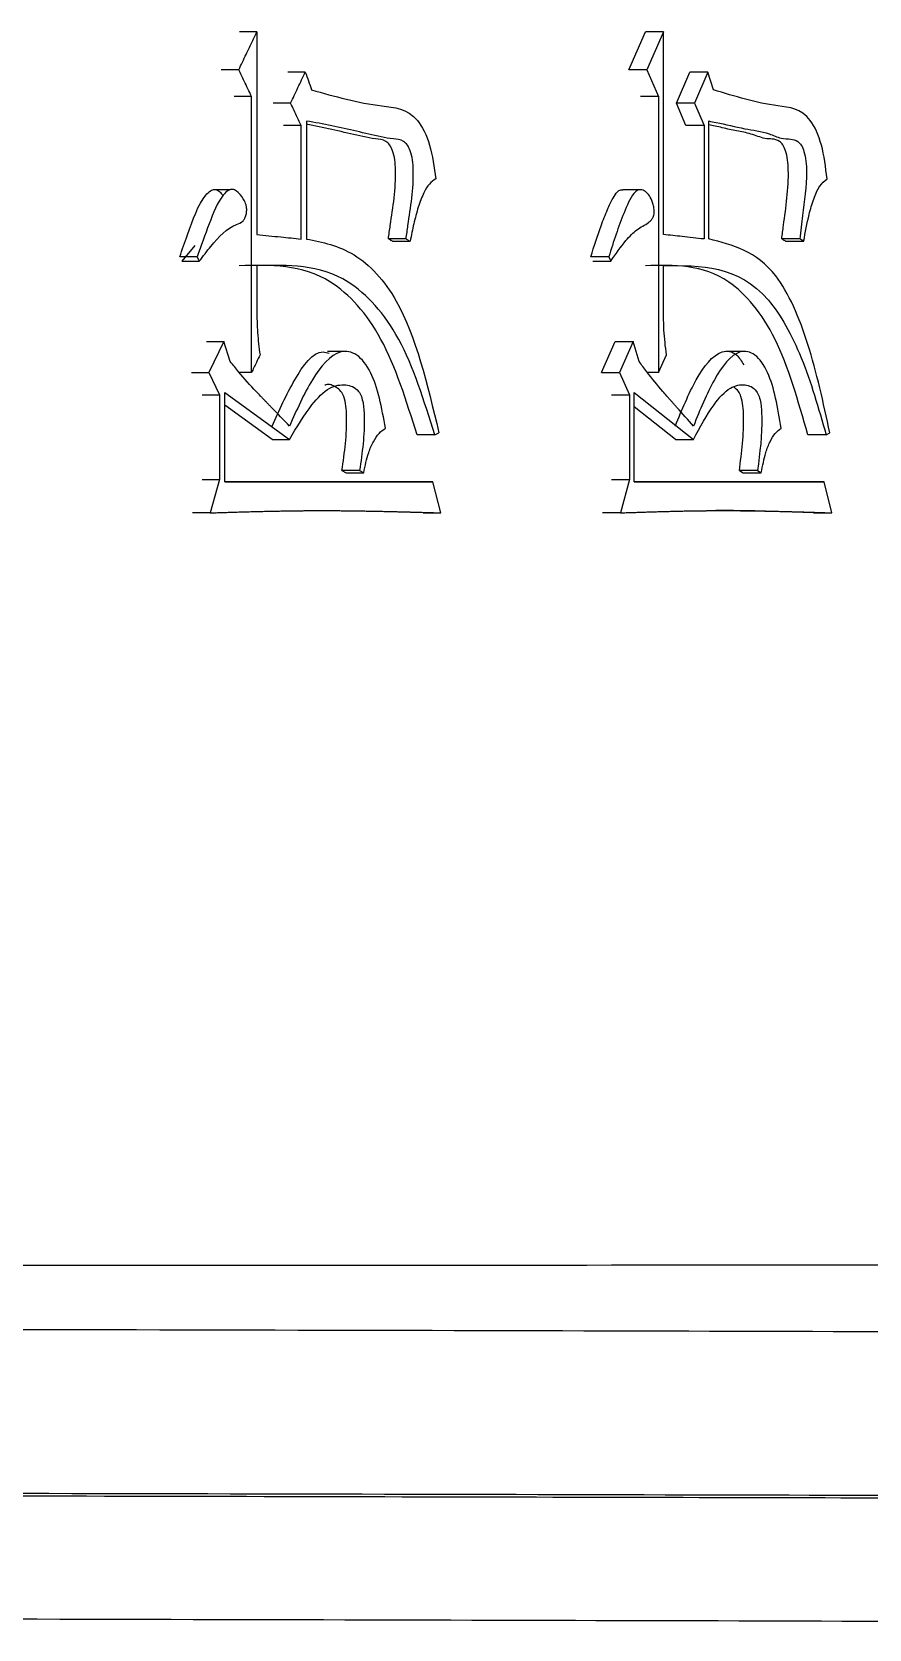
# Model space of a CAD drawing. Header units: millimetres. Extents: x 5659 to 7608, y 3628 to 5007.
# Drawn here: x 6543.92 to 6547.98, y 3825.32 to 3833.08 of the extents above; entities that cross this region are included whole.
import ezdxf

# ---------------------------------------------------------------- set-up
doc = ezdxf.new("R2010")
doc.units = ezdxf.units.MM

msp = doc.modelspace()

# ---------------------------------------------------------------- linework, layer by layer
at = {"color": 7, "linetype": 'Continuous', "lineweight": 25}
for p, q in [((6545.0081, 3833.0804), (6544.9231, 3833.0804)), ((6545.0081, 3833.0804), (6545.0081, 3832.0961)), ((6546.8161, 3832.8966), (6546.8964, 3833.0805)), ((6546.984, 3833.0805), (6546.8964, 3833.0805)), ((6546.984, 3833.0805), (6546.9037, 3832.8966)), ((6546.984, 3832.0961), (6546.984, 3833.0805)), ((6544.9205, 3832.8965), (6544.8355, 3832.8965)), ((6545.2437, 3832.8857), (6545.1584, 3832.8857)), ((6546.9037, 3832.8966), (6546.8161, 3832.8966)), ((6546.9037, 3832.8966), (6546.9604, 3832.7668)), ((6547.0465, 3832.7343), (6547.1119, 3832.8858)), ((6547.1998, 3832.8858), (6547.1119, 3832.8858)), ((6547.1998, 3832.8858), (6547.1344, 3832.7343)), ((6547.2278, 3832.7992), (6547.1998, 3832.8858)), ((6544.9824, 3832.7667), (6544.8974, 3832.7667)), ((6544.9823, 3831.4254), (6544.9824, 3832.7667)), ((6545.1723, 3832.7343), (6545.087, 3832.7343)), ((6546.9604, 3832.7668), (6546.8728, 3832.7668)), ((6546.9604, 3832.7668), (6546.9604, 3831.4254)), ((6547.1344, 3832.7343), (6547.0465, 3832.7343)), ((6547.0932, 3832.6261), (6547.0465, 3832.7343)), ((6547.1344, 3832.7343), (6547.1811, 3832.6261)), ((6545.2488, 3832.6477), (6545.2488, 3832.0744)), ((6547.2044, 3832.0745), (6547.2044, 3832.6478)), ((6545.2233, 3832.6261), (6545.138, 3832.6261)), ((6545.2233, 3832.0744), (6545.2233, 3832.6261)), ((6547.1811, 3832.6261), (6547.0932, 3832.6261)), ((6547.1811, 3832.6261), (6547.1811, 3832.0745)), ((6544.8793, 3832.3139), (6544.7939, 3832.3139)), ((6546.8749, 3832.314), (6546.7869, 3832.314)), ((6544.7071, 3832.0421), (6544.6439, 3831.9663)), ((6545.7331, 3832.0745), (6545.6471, 3832.0745)), ((6545.6672, 3832.0636), (6545.7532, 3832.0636)), ((6547.6471, 3832.0745), (6547.5586, 3832.0745)), ((6547.5769, 3832.0637), (6547.6654, 3832.0637)), ((6544.7182, 3831.9879), (6544.6335, 3831.9879)), ((6544.644, 3831.9663), (6544.7286, 3831.9663)), ((6544.7182, 3831.9879), (6544.7286, 3831.9663)), ((6545.0081, 3831.9446), (6545.0081, 3831.7283)), ((6546.7182, 3831.9879), (6546.6309, 3831.9879)), ((6546.7182, 3831.9879), (6546.7278, 3831.9662)), ((6546.984, 3831.7283), (6546.984, 3831.9447)), ((6544.7632, 3831.5768), (6544.848, 3831.5768)), ((6544.848, 3831.5768), (6544.7754, 3831.4254)), ((6544.8791, 3831.4795), (6544.848, 3831.5768)), ((6546.6833, 3831.4254), (6546.7498, 3831.5769)), ((6546.7498, 3831.5769), (6546.8373, 3831.5769)), ((6546.8373, 3831.5769), (6546.7707, 3831.4254)), ((6546.8658, 3831.4795), (6546.8373, 3831.5769)), ((6545.4378, 3831.5283), (6545.3521, 3831.5283)), ((6546.9604, 3831.4254), (6546.9981, 3831.512)), ((6547.3772, 3831.5283), (6547.2891, 3831.5283)), ((6544.6907, 3831.4254), (6544.7754, 3831.4254)), ((6544.7754, 3831.4254), (6544.8273, 3831.3172)), ((6544.9823, 3831.4254), (6544.9228, 3831.4254)), ((6546.6833, 3831.4254), (6546.7707, 3831.4254)), ((6546.7707, 3831.4254), (6546.8183, 3831.3172)), ((6546.9604, 3831.4254), (6546.9058, 3831.4254)), ((6544.7425, 3831.3172), (6544.8273, 3831.3172)), ((6544.8273, 3831.3172), (6544.8273, 3830.9062)), ((6544.8532, 3831.328), (6545.1671, 3831.1009)), ((6544.8532, 3830.8953), (6544.8532, 3831.328)), ((6546.7309, 3831.3172), (6546.8183, 3831.3172)), ((6546.8183, 3831.3172), (6546.8183, 3830.9062)), ((6546.842, 3831.3281), (6547.1297, 3831.1009)), ((6546.842, 3830.8954), (6546.842, 3831.3281)), ((6545.0819, 3831.1009), (6544.8532, 3831.2665)), ((6547.0418, 3831.1009), (6546.842, 3831.2589)), ((6545.0819, 3831.1009), (6545.1671, 3831.1009)), ((6545.8727, 3831.1225), (6545.8925, 3831.1333)), ((6547.0418, 3831.1009), (6547.1297, 3831.1009)), ((6547.7744, 3831.1226), (6547.7925, 3831.1334)), ((6545.5074, 3830.9494), (6545.4217, 3830.9494)), ((6545.4217, 3830.9494), (6545.4418, 3830.9386)), ((6545.4418, 3830.9386), (6545.5275, 3830.9386)), ((6545.5074, 3830.9494), (6545.5275, 3830.9386)), ((6547.4409, 3830.9495), (6547.3526, 3830.9495)), ((6547.3526, 3830.9495), (6547.3711, 3830.9387)), ((6547.3711, 3830.9387), (6547.4593, 3830.9387)), ((6547.4409, 3830.9495), (6547.4593, 3830.9387)), ((6544.7425, 3830.9062), (6544.8273, 3830.9062)), ((6544.8273, 3830.9062), (6544.7806, 3830.7439)), ((6545.8627, 3830.8954), (6544.8532, 3830.8953)), ((6544.8532, 3830.8953), (6545.7765, 3830.8954)), ((6545.7765, 3830.8954), (6545.8627, 3830.8954)), ((6545.9024, 3830.7439), (6545.8627, 3830.8954)), ((6546.7309, 3830.9062), (6546.8183, 3830.9062)), ((6546.8183, 3830.9062), (6546.7754, 3830.7439)), ((6547.7653, 3830.8954), (6546.842, 3830.8954)), ((6546.842, 3830.8954), (6547.6767, 3830.8954)), ((6547.6767, 3830.8954), (6547.7653, 3830.8954)), ((6547.8015, 3830.7439), (6547.7653, 3830.8954)), ((6544.7806, 3830.7439), (6544.6959, 3830.7439)), ((6545.8162, 3830.7439), (6545.6929, 3830.7469)), ((6545.8162, 3830.7439), (6545.9024, 3830.7439)), ((6546.7754, 3830.7439), (6546.6881, 3830.7439)), ((6547.7128, 3830.7439), (6547.8015, 3830.7439))]:
    msp.add_line(p, q, dxfattribs=at)
at = {"color": 7, "linetype": 'Continuous', "lineweight": 25, "flags": 128}
for points in [[(6546.6405, 3831.9662), (6546.6711, 3831.9662), (6546.6994, 3831.9662), (6546.7278, 3831.9662)], [(6545.8727, 3831.1225), (6545.8376, 3831.1225), (6545.812, 3831.1225), (6545.7865, 3831.1225)], [(6547.7744, 3831.1226), (6547.7383, 3831.1226), (6547.712, 3831.1226), (6547.6857, 3831.1226)]]:
    msp.add_lwpolyline(points, dxfattribs=at)
at = {"color": 7, "linetype": 'Continuous', "lineweight": 25}
for points, knots in [([(6544.9205, 3832.8965), (6544.9324, 3832.9215), (6544.953, 3832.9646), (6544.9822, 3833.0259), (6544.9995, 3833.0623), (6545.0081, 3833.0804)], [0, 0, 0, 0, 0.407194, 0.703597, 1, 1, 1, 1]), ([(6544.9824, 3832.7667), (6544.9764, 3832.7792), (6544.9645, 3832.8042), (6544.9439, 3832.8474), (6544.9292, 3832.8782), (6544.9205, 3832.8965)], [0, 0, 0, 0, 0.288432, 0.576865, 1, 1, 1, 1]), ([(6545.1723, 3832.7343), (6545.1842, 3832.7595), (6545.208, 3832.81), (6545.2318, 3832.8605), (6545.2437, 3832.8857)], [0, 0, 0, 0, 0.499999, 1, 1, 1, 1]), ([(6545.2437, 3832.8857), (6545.2488, 3832.8713), (6545.259, 3832.8425), (6545.2692, 3832.8136), (6545.2743, 3832.7992)], [0, 0, 0, 0, 0.5, 1, 1, 1, 1]), ([(6545.2743, 3832.7992), (6545.3864, 3832.7675), (6545.5564, 3832.7193), (6545.7687, 3832.7089), (6545.8549, 3832.5347), (6545.8699, 3832.4235), (6545.8776, 3832.3665)], [0, 0, 0, 0, 0.492344, 0.747305, 0.87043, 1, 1, 1, 1]), ([(6547.7789, 3832.3665), (6547.7719, 3832.4235), (6547.7582, 3832.5347), (6547.6796, 3832.7089), (6547.4858, 3832.7194), (6547.3302, 3832.7675), (6547.2278, 3832.7992)], [0, 0, 0, 0, 0.12954, 0.252639, 0.50766, 1, 1, 1, 1]), ([(6545.2233, 3832.6261), (6545.2175, 3832.6386), (6545.206, 3832.6629), (6545.189, 3832.6989), (6545.1778, 3832.7225), (6545.1723, 3832.7343)], [0, 0, 0, 0, 0.346119, 0.673059, 1, 1, 1, 1]), ([(6545.7331, 3832.0745), (6545.7362, 3832.0965), (6545.7515, 3832.206), (6545.7733, 3832.334), (6545.7657, 3832.4585), (6545.7555, 3832.5013), (6545.7401, 3832.5329), (6545.7122, 3832.5582), (6545.6681, 3832.5595), (6545.5524, 3832.5828), (6545.4119, 3832.6183), (6545.29, 3832.6403), (6545.2488, 3832.6477)], [0, 0, 0, 0, 0.047616, 0.236668, 0.271199, 0.305853, 0.333079, 0.360338, 0.428756, 0.509882, 0.834445, 1, 1, 1, 1]), ([(6547.2044, 3832.6478), (6547.2161, 3832.6455), (6547.2746, 3832.6343), (6547.3721, 3832.6083), (6547.4781, 3832.597), (6547.5517, 3832.5616), (6547.5984, 3832.5615), (6547.6319, 3832.5544), (6547.6542, 3832.5322), (6547.6684, 3832.4985), (6547.6775, 3832.4534), (6547.6821, 3832.3457), (6547.661, 3832.2215), (6547.6507, 3832.1127), (6547.6471, 3832.0745)], [0, 0, 0, 0, 0.051282, 0.25636, 0.431754, 0.51946, 0.589456, 0.639546, 0.668094, 0.696777, 0.732309, 0.768498, 0.918801, 1, 1, 1, 1]), ([(6545.6471, 3832.0745), (6545.6502, 3832.0966), (6545.6655, 3832.2063), (6545.6874, 3832.3346), (6545.6796, 3832.4592), (6545.6693, 3832.5018), (6545.6539, 3832.5332), (6545.6258, 3832.5584), (6545.581, 3832.5594), (6545.4634, 3832.5845), (6545.3516, 3832.6124), (6545.2591, 3832.6296), (6545.2488, 3832.6316)], [0, 0, 0, 0, 0.053959, 0.268193, 0.307139, 0.346224, 0.376934, 0.407674, 0.48592, 0.579355, 0.953164, 1, 1, 1, 1]), ([(6547.5586, 3832.0745), (6547.5614, 3832.0966), (6547.5753, 3832.2065), (6547.5954, 3832.3349), (6547.5881, 3832.4596), (6547.5787, 3832.5021), (6547.5646, 3832.5334), (6547.5315, 3832.5655), (6547.4889, 3832.5565), (6547.4315, 3832.5773), (6547.3741, 3832.595), (6547.3045, 3832.6055), (6547.2482, 3832.621), (6547.2146, 3832.6276), (6547.2044, 3832.6297)], [0, 0, 0, 0, 0.054921, 0.272966, 0.312507, 0.352188, 0.383382, 0.414603, 0.535292, 0.594414, 0.712513, 0.830508, 0.948503, 1, 1, 1, 1]), ([(6545.8776, 3832.3665), (6545.867, 3832.3594), (6545.8455, 3832.3451), (6545.8165, 3832.2955), (6545.7913, 3832.2293), (6545.77, 3832.1487), (6545.7588, 3832.0921), (6545.7532, 3832.0636)], [0, 0, 0, 0, 0.1624123, 0.328967, 0.5495924, 0.7738532, 1, 1, 1, 1]), ([(6547.6654, 3832.0637), (6547.6734, 3832.1076), (6547.6865, 3832.1796), (6547.713, 3832.2693), (6547.7411, 3832.3359), (6547.7665, 3832.3564), (6547.7789, 3832.3665)], [0, 0, 0, 0, 0.349071, 0.571765, 0.789358, 1, 1, 1, 1]), ([(6544.6335, 3831.9879), (6544.6459, 3832.0232), (6544.6834, 3832.1292), (6544.7271, 3832.2548), (6544.7817, 3832.3109), (6544.8055, 3832.3185), (6544.8271, 3832.307), (6544.8383, 3832.2919), (6544.8435, 3832.2847)], [0, 0, 0, 0, 0.230285, 0.693302, 0.776377, 0.859882, 0.933594, 1, 1, 1, 1]), ([(6544.7286, 3831.9663), (6544.747, 3831.9909), (6544.8025, 3832.065), (6544.8737, 3832.1382), (6544.9355, 3832.1525), (6544.9508, 3832.1748), (6544.9568, 3832.1934), (6544.9593, 3832.2133), (6544.9581, 3832.2324), (6544.9527, 3832.2521), (6544.937, 3832.2799), (6544.9154, 3832.3051), (6544.8895, 3832.318), (6544.8666, 3832.3107), (6544.8225, 3832.2666), (6544.7749, 3832.1468), (6544.7373, 3832.0414), (6544.7182, 3831.9879)], [0, 0, 0, 0, 0.109651, 0.330682, 0.3864, 0.404634, 0.422868, 0.441529, 0.456387, 0.471247, 0.497612, 0.560433, 0.593185, 0.625961, 0.670922, 0.833212, 1, 1, 1, 1]), ([(6546.6309, 3831.9879), (6546.647, 3832.0388), (6546.6723, 3832.1184), (6546.709, 3832.213), (6546.7351, 3832.2685), (6546.7565, 3832.3028), (6546.7739, 3832.3148), (6546.7834, 3832.3132), (6546.7868, 3832.3127)], [0, 0, 0, 0, 0.3851135, 0.6027918, 0.7681525, 0.8746939, 0.9554268, 1, 1, 1, 1]), ([(6546.7278, 3831.9662), (6546.752, 3832.0012), (6546.7924, 3832.0595), (6546.8543, 3832.1246), (6546.8981, 3832.1431), (6546.9241, 3832.1652), (6546.9328, 3832.1776), (6546.9376, 3832.1899), (6546.9395, 3832.2035), (6546.9386, 3832.2218), (6546.9329, 3832.2485), (6546.9207, 3832.279), (6546.9013, 3832.3035), (6546.8801, 3832.3149), (6546.8587, 3832.3145), (6546.8258, 3832.2834), (6546.7924, 3832.203), (6546.7528, 3832.0983), (6546.7298, 3832.0248), (6546.7182, 3831.9879)], [0, 0, 0, 0, 0.156412, 0.260868, 0.365462, 0.392662, 0.410241, 0.42134, 0.432549, 0.445637, 0.467959, 0.506678, 0.545841, 0.586947, 0.621916, 0.6571, 0.775363, 0.887354, 1, 1, 1, 1]), ([(6545.0081, 3832.0961), (6545.0472, 3832.0921), (6545.1027, 3832.0866), (6545.1743, 3832.0794), (6545.207, 3832.0761), (6545.2233, 3832.0744)], [0, 0, 0, 0, 0.542952, 0.771476, 1, 1, 1, 1]), ([(6547.1811, 3832.0745), (6547.1633, 3832.0764), (6547.1278, 3832.0803), (6547.0622, 3832.0875), (6547.0141, 3832.0928), (6546.984, 3832.0961)], [0, 0, 0, 0, 0.2714755, 0.542951, 1, 1, 1, 1]), ([(6545.2488, 3832.0744), (6545.3272, 3832.0586), (6545.4848, 3832.0268), (6545.7469, 3831.747), (6545.8366, 3831.3688), (6545.8925, 3831.1333)], [0, 0, 0, 0, 0.271558, 0.546438, 1, 1, 1, 1]), ([(6545.6672, 3832.0636), (6545.6655, 3832.0645), (6545.6621, 3832.0664), (6545.6554, 3832.07), (6545.6504, 3832.0727), (6545.6472, 3832.0745)], [0, 0, 0, 0, 0.25319, 0.506384, 1, 1, 1, 1]), ([(6545.7332, 3832.0745), (6545.7349, 3832.0736), (6545.739, 3832.0713), (6545.7457, 3832.0677), (6545.7507, 3832.065), (6545.7532, 3832.0636)], [0, 0, 0, 0, 0.252887, 0.626447, 1, 1, 1, 1]), ([(6547.7925, 3831.1334), (6547.7605, 3831.2801), (6547.6977, 3831.5688), (6547.5127, 3831.9965), (6547.3202, 3832.0452), (6547.2044, 3832.0745)], [0, 0, 0, 0, 0.2918042, 0.5741123, 1, 1, 1, 1]), ([(6547.5769, 3832.0637), (6547.5753, 3832.0646), (6547.5722, 3832.0664), (6547.5662, 3832.07), (6547.5616, 3832.0727), (6547.5586, 3832.0745)], [0, 0, 0, 0, 0.253186, 0.506379, 1, 1, 1, 1]), ([(6547.6654, 3832.0637), (6547.6623, 3832.0655), (6547.6562, 3832.0691), (6547.6501, 3832.0727), (6547.6471, 3832.0745)], [0, 0, 0, 0, 0.499996, 1, 1, 1, 1]), ([(6545.7865, 3831.1225), (6545.7346, 3831.2887), (6545.6332, 3831.6135), (6545.3237, 3831.9551), (6545.0745, 3831.9486), (6544.923, 3831.9446)], [0, 0, 0, 0, 0.291237, 0.569425, 1, 1, 1, 1]), ([(6545.8727, 3831.1225), (6545.8207, 3831.2887), (6545.7191, 3831.6137), (6545.4093, 3831.9551), (6545.1597, 3831.9486), (6545.0081, 3831.9446)], [0, 0, 0, 0, 0.291092, 0.569283, 1, 1, 1, 1]), ([(6547.6857, 3831.1226), (6547.6384, 3831.2887), (6547.5459, 3831.6136), (6547.2633, 3831.9552), (6547.035, 3831.9486), (6546.8964, 3831.9447)], [0, 0, 0, 0, 0.291237, 0.569425, 1, 1, 1, 1]), ([(6546.984, 3831.9447), (6547.1651, 3831.9465), (6547.42, 3831.949), (6547.6642, 3831.5071), (6547.7373, 3831.2521), (6547.7744, 3831.1226)], [0, 0, 0, 0, 0.546872, 0.769893, 1, 1, 1, 1]), ([(6545.0081, 3831.7283), (6545.0086, 3831.692), (6545.0095, 3831.6188), (6545.0188, 3831.5478), (6545.0235, 3831.5119)], [0, 0, 0, 0, 0.495714, 1, 1, 1, 1]), ([(6546.9981, 3831.512), (6546.9934, 3831.5517), (6546.9851, 3831.6229), (6546.9843, 3831.696), (6546.984, 3831.7283)], [0, 0, 0, 0, 0.558835, 1, 1, 1, 1]), ([(6545.1671, 3831.1658), (6545.1383, 3831.1954), (6545.1058, 3831.2287), (6545.0696, 3831.266), (6545.0606, 3831.2753), (6545.0516, 3831.2847), (6545.0425, 3831.294), (6545.0335, 3831.3034), (6545.0209, 3831.3166), (6544.983, 3831.3561), (6544.9334, 3831.4108), (6544.8925, 3831.4626), (6544.8791, 3831.4795)], [0, 0, 0, 0, 0.297523, 0.334713, 0.371903, 0.390498, 0.427689, 0.464879, 0.483474, 0.557855, 0.855503, 1, 1, 1, 1]), ([(6545.0235, 3831.5119), (6545.0176, 3831.4994), (6545.0078, 3831.4788), (6544.994, 3831.4499), (6544.9862, 3831.4336), (6544.9823, 3831.4254)], [0, 0, 0, 0, 0.432643, 0.716321, 1, 1, 1, 1]), ([(6545.0819, 3831.1658), (6545.1164, 3831.2419), (6545.1842, 3831.3911), (6545.2889, 3831.5398), (6545.3501, 3831.5224), (6545.3601, 3831.5195)], [0, 0, 0, 0, 0.46552, 0.912082, 1, 1, 1, 1]), ([(6545.6331, 3831.155), (6545.6152, 3831.2542), (6545.588, 3831.404), (6545.4964, 3831.5217), (6545.3886, 3831.5418), (6545.2698, 3831.3973), (6545.2018, 3831.244), (6545.1671, 3831.1658)], [0, 0, 0, 0, 0.250217, 0.37779, 0.502112, 0.745933, 1, 1, 1, 1]), ([(6547.1297, 3831.1658), (6547.1032, 3831.1954), (6547.0735, 3831.2287), (6547.0404, 3831.266), (6547.0321, 3831.2753), (6547.0238, 3831.2847), (6547.0156, 3831.2941), (6547.0073, 3831.3034), (6546.9957, 3831.3166), (6546.961, 3831.3561), (6546.9155, 3831.4109), (6546.878, 3831.4626), (6546.8658, 3831.4795)], [0, 0, 0, 0, 0.2975225, 0.3347128, 0.3719031, 0.3904982, 0.4276885, 0.4648788, 0.4834739, 0.5578545, 0.8555026, 1, 1, 1, 1]), ([(6547.0418, 3831.1658), (6547.0737, 3831.2444), (6547.136, 3831.3984), (6547.243, 3831.5385), (6547.3332, 3831.529), (6547.3633, 3831.4806), (6547.3743, 3831.463)], [0, 0, 0, 0, 0.366502, 0.718078, 0.897344, 1, 1, 1, 1]), ([(6547.5557, 3831.155), (6547.5393, 3831.2542), (6547.5146, 3831.4039), (6547.4309, 3831.5217), (6547.3323, 3831.5418), (6547.2236, 3831.3974), (6547.1614, 3831.244), (6547.1297, 3831.1658)], [0, 0, 0, 0, 0.25015, 0.377758, 0.502112, 0.745934, 1, 1, 1, 1]), ([(6545.1671, 3831.1009), (6545.2021, 3831.1601), (6545.2614, 3831.2604), (6545.3557, 3831.3568), (6545.4259, 3831.3701), (6545.4729, 3831.3592), (6545.4996, 3831.3413), (6545.5168, 3831.3098), (6545.5272, 3831.2673), (6545.5353, 3831.1439), (6545.5198, 3831.0358), (6545.5074, 3830.9494)], [0, 0, 0, 0, 0.236471, 0.400892, 0.534168, 0.588802, 0.643894, 0.675813, 0.707612, 0.766357, 1, 1, 1, 1]), ([(6545.4217, 3830.9494), (6545.4342, 3831.037), (6545.4491, 3831.1408), (6545.4418, 3831.2632), (6545.4329, 3831.3063), (6545.4157, 3831.3383), (6545.3859, 3831.3604), (6545.3585, 3831.3716), (6545.3404, 3831.3648), (6545.3392, 3831.3644)], [0, 0, 0, 0, 0.478517, 0.567585, 0.657403, 0.721203, 0.808864, 0.987094, 1, 1, 1, 1]), ([(6547.1297, 3831.1009), (6547.1618, 3831.1602), (6547.2161, 3831.2607), (6547.3025, 3831.357), (6547.3666, 3831.3701), (6547.4095, 3831.3592), (6547.4338, 3831.3413), (6547.4495, 3831.3098), (6547.459, 3831.2674), (6547.4664, 3831.144), (6547.4522, 3831.0359), (6547.4409, 3830.9495)], [0, 0, 0, 0, 0.237031, 0.40138, 0.534635, 0.589033, 0.643886, 0.675792, 0.707579, 0.7663, 1, 1, 1, 1]), ([(6547.3526, 3830.9495), (6547.3641, 3831.0372), (6547.3778, 3831.1413), (6547.371, 3831.2638), (6547.3628, 3831.3067), (6547.347, 3831.3388), (6547.3343, 3831.3483), (6547.3269, 3831.3538)], [0, 0, 0, 0, 0.591957, 0.701657, 0.812291, 0.891111, 1, 1, 1, 1]), ([(6545.5275, 3830.9386), (6545.5346, 3830.9724), (6545.5461, 3831.0276), (6545.5732, 3831.0908), (6545.601, 3831.1323), (6545.6225, 3831.1475), (6545.6331, 3831.155)], [0, 0, 0, 0, 0.34974, 0.571287, 0.787704, 1, 1, 1, 1]), ([(6547.4593, 3830.9387), (6547.4657, 3830.9724), (6547.4762, 3831.0276), (6547.501, 3831.0908), (6547.5264, 3831.1324), (6547.546, 3831.1475), (6547.5557, 3831.155)], [0, 0, 0, 0, 0.34974, 0.571287, 0.787704, 1, 1, 1, 1]), ([(6544.7806, 3830.7439), (6544.7904, 3830.7442), (6544.8052, 3830.7446), (6544.8248, 3830.7452), (6544.8395, 3830.7457), (6544.8542, 3830.7461), (6544.8689, 3830.7466), (6544.8836, 3830.747), (6544.8983, 3830.7474), (6544.913, 3830.7479), (6544.9326, 3830.7484), (6544.9521, 3830.749), (6544.9716, 3830.7495), (6544.9863, 3830.7499), (6545.0058, 3830.7504), (6545.0253, 3830.7509), (6545.0447, 3830.7514), (6545.0593, 3830.7517), (6545.0739, 3830.752), (6545.0933, 3830.7524), (6545.1128, 3830.7528), (6545.1322, 3830.7532), (6545.1467, 3830.7534), (6545.1612, 3830.7536), (6545.1806, 3830.7539), (6545.2, 3830.7542), (6545.2193, 3830.7544), (6545.2314, 3830.7545), (6545.241, 3830.7546), (6545.2483, 3830.7546), (6545.2555, 3830.7547), (6545.2652, 3830.7547), (6545.2748, 3830.7548), (6545.2844, 3830.7548), (6545.2917, 3830.7549), (6545.2989, 3830.7549), (6545.3061, 3830.7549), (6545.3133, 3830.7549), (6545.3193, 3830.7549), (6545.3242, 3830.7549), (6545.3278, 3830.7549), (6545.3326, 3830.7549), (6545.3374, 3830.7549), (6545.3422, 3830.7549), (6545.347, 3830.7549), (6545.353, 3830.7549), (6545.3602, 3830.7548), (6545.3698, 3830.7548), (6545.3794, 3830.7547), (6545.389, 3830.7547), (6545.3962, 3830.7546), (6545.4058, 3830.7546), (6545.4178, 3830.7545), (6545.4322, 3830.7544), (6545.4465, 3830.7542), (6545.4609, 3830.7541), (6545.48, 3830.7538), (6545.4991, 3830.7536), (6545.5182, 3830.7533), (6545.5325, 3830.753), (6545.5468, 3830.7528), (6545.5659, 3830.7524), (6545.5849, 3830.7521), (6545.604, 3830.7517), (6545.6182, 3830.7514), (6545.6325, 3830.7511), (6545.6515, 3830.7506), (6545.6705, 3830.7502), (6545.6894, 3830.7497), (6545.7036, 3830.7494), (6545.7225, 3830.7489), (6545.7415, 3830.7484), (6545.7604, 3830.7479), (6545.7745, 3830.7475), (6545.7887, 3830.7471), (6545.8075, 3830.7466), (6545.8264, 3830.7461), (6545.8452, 3830.7455), (6545.8593, 3830.7451), (6545.8784, 3830.7446), (6545.8928, 3830.7442), (6545.9024, 3830.7439)], [0, 0, 0, 0, 0.025705, 0.038557, 0.05141, 0.064262, 0.077115, 0.089967, 0.102819, 0.115672, 0.128524, 0.154229, 0.167082, 0.179934, 0.192786, 0.218491, 0.231344, 0.244196, 0.257049, 0.269901, 0.295606, 0.308458, 0.321311, 0.334163, 0.347016, 0.37272, 0.385573, 0.398425, 0.404851, 0.411278, 0.417704, 0.42413, 0.436983, 0.443409, 0.449835, 0.456261, 0.462687, 0.469114, 0.47554, 0.478753, 0.481966, 0.485179, 0.491605, 0.494818, 0.498032, 0.504458, 0.510884, 0.51731, 0.530163, 0.536589, 0.543015, 0.549441, 0.562294, 0.575146, 0.587999, 0.600851, 0.613703, 0.639408, 0.652261, 0.665113, 0.677966, 0.690818, 0.716523, 0.729375, 0.742228, 0.75508, 0.767933, 0.793637, 0.80649, 0.819342, 0.832195, 0.857899, 0.870752, 0.883604, 0.896457, 0.909309, 0.935014, 0.947866, 0.960719, 0.973571, 1, 1, 1, 1]), ([(6546.7754, 3830.7439), (6546.7845, 3830.7442), (6546.798, 3830.7447), (6546.816, 3830.7453), (6546.8295, 3830.7457), (6546.843, 3830.7462), (6546.8565, 3830.7466), (6546.8699, 3830.747), (6546.8834, 3830.7475), (6546.8969, 3830.7479), (6546.9148, 3830.7485), (6546.9327, 3830.749), (6546.9506, 3830.7495), (6546.964, 3830.7499), (6546.9819, 3830.7504), (6546.9997, 3830.7509), (6547.0176, 3830.7514), (6547.0309, 3830.7517), (6547.0443, 3830.7521), (6547.0621, 3830.7525), (6547.0799, 3830.7528), (6547.0976, 3830.7532), (6547.1109, 3830.7534), (6547.1243, 3830.7537), (6547.142, 3830.754), (6547.1597, 3830.7542), (6547.1774, 3830.7544), (6547.1884, 3830.7545), (6547.1973, 3830.7546), (6547.2039, 3830.7547), (6547.2105, 3830.7547), (6547.2194, 3830.7548), (6547.2282, 3830.7548), (6547.237, 3830.7549), (6547.2436, 3830.7549), (6547.2502, 3830.7549), (6547.2568, 3830.7549), (6547.2634, 3830.7549), (6547.2689, 3830.7549), (6547.2734, 3830.7549), (6547.2767, 3830.7549), (6547.2811, 3830.7549), (6547.2855, 3830.7549), (6547.2898, 3830.7549), (6547.2942, 3830.7549), (6547.2997, 3830.7549), (6547.3063, 3830.7549), (6547.3151, 3830.7548), (6547.3239, 3830.7548), (6547.3327, 3830.7547), (6547.3393, 3830.7547), (6547.348, 3830.7546), (6547.359, 3830.7545), (6547.3721, 3830.7544), (6547.3853, 3830.7542), (6547.3984, 3830.7541), (6547.4159, 3830.7539), (6547.4333, 3830.7536), (6547.4508, 3830.7533), (6547.4639, 3830.7531), (6547.4769, 3830.7528), (6547.4944, 3830.7525), (6547.5118, 3830.7521), (6547.5291, 3830.7517), (6547.5422, 3830.7514), (6547.5552, 3830.7511), (6547.5725, 3830.7507), (6547.5898, 3830.7502), (6547.6071, 3830.7498), (6547.6201, 3830.7494), (6547.6374, 3830.7489), (6547.6547, 3830.7484), (6547.6719, 3830.7479), (6547.6848, 3830.7476), (6547.6978, 3830.7472), (6547.715, 3830.7466), (6547.7322, 3830.7461), (6547.7493, 3830.7456), (6547.7622, 3830.7452), (6547.7796, 3830.7446), (6547.7927, 3830.7442), (6547.8015, 3830.7439)], [0, 0, 0, 0, 0.025705, 0.038557, 0.05141, 0.064262, 0.077115, 0.089967, 0.102819, 0.115672, 0.128524, 0.154229, 0.167082, 0.179934, 0.192786, 0.218491, 0.231344, 0.244196, 0.257049, 0.269901, 0.295606, 0.308458, 0.321311, 0.334163, 0.347016, 0.37272, 0.385573, 0.398425, 0.404851, 0.411278, 0.417704, 0.42413, 0.436983, 0.443409, 0.449835, 0.456261, 0.462687, 0.469114, 0.47554, 0.478753, 0.481966, 0.485179, 0.491605, 0.494818, 0.498032, 0.504458, 0.510884, 0.51731, 0.530163, 0.536589, 0.543015, 0.549441, 0.562294, 0.575146, 0.587999, 0.600851, 0.613703, 0.639408, 0.652261, 0.665113, 0.677966, 0.690818, 0.716523, 0.729375, 0.742228, 0.75508, 0.767932, 0.793637, 0.80649, 0.819342, 0.832195, 0.857899, 0.870752, 0.883604, 0.896457, 0.909309, 0.935014, 0.947866, 0.960719, 0.973571, 1, 1, 1, 1]), ([(6547.7128, 3830.7439), (6547.5751, 3830.7491), (6547.4183, 3830.755), (6547.2583, 3830.7549), (6547.2387, 3830.7549)], [0, 0, 0, 0, 0.87795, 1, 1, 1, 1]), ([(6491.4369, 3827.089), (6492.0833, 3827.089), (6495.3186, 3827.089), (6501.0706, 3827.0891), (6507.2702, 3827.0892), (6513.2796, 3827.0892), (6517.919, 3827.0893), (6523.4562, 3827.0893), (6527.6646, 3827.0893), (6532.5991, 3827.0894), (6537.1968, 3827.0894), (6541.2919, 3827.0894), (6544.9735, 3827.0895), (6547.582, 3827.0895), (6550.3921, 3827.0896), (6552.2624, 3827.0897), (6554.2907, 3827.0898), (6555.0469, 3827.0898), (6555.5756, 3827.0899)], [0, 0, 0, 0, 0.020124, 0.100733, 0.181328, 0.221587, 0.302184, 0.342442, 0.423039, 0.463298, 0.543894, 0.624491, 0.664749, 0.745346, 0.785604, 0.8662, 0.906458, 1, 1, 1, 1]), ([(6466.2598, 3826.8182), (6468.6544, 3826.8189), (6473.4597, 3826.8203), (6480.7839, 3826.8211), (6486.7282, 3826.821), (6491.2602, 3826.8204), (6494.3932, 3826.8199), (6497.5094, 3826.8191), (6500.6031, 3826.8182), (6503.6686, 3826.8171), (6506.7001, 3826.8158), (6510.9541, 3826.8137), (6516.4945, 3826.8104), (6523.2384, 3826.8052), (6529.966, 3826.7985), (6535.687, 3826.7911), (6540.4075, 3826.7835), (6544.2102, 3826.7761), (6547.6443, 3826.7679), (6550.6028, 3826.7588), (6553.0562, 3826.7491), (6554.1017, 3826.7423), (6554.6336, 3826.7388)], [0, 0, 0, 0, 0.060834, 0.1220737, 0.183719, 0.2102711, 0.2368979, 0.2635992, 0.2903751, 0.3172255, 0.3441506, 0.3711502, 0.4324096, 0.4986217, 0.5697855, 0.6458999, 0.6994123, 0.7551267, 0.8130428, 0.8731605, 0.9354796, 1, 1, 1, 1]), ([(6555.9264, 3825.9257), (6555.2015, 3825.9302), (6553.7518, 3825.9393), (6549.9615, 3825.9522), (6545.0634, 3825.9643), (6539.0227, 3825.9753), (6531.9748, 3825.985), (6524.0319, 3825.9933), (6515.3323, 3826), (6506.0249, 3826.0051), (6496.2677, 3826.0083), (6486.2338, 3826.0097), (6476.0735, 3826.0094), (6469.3854, 3826.0076), (6466.0414, 3826.0068)], [0, 0, 0, 0, 0.083333, 0.166667, 0.25, 0.333334, 0.416667, 0.5, 0.583334, 0.666667, 0.75, 0.833334, 0.916667, 1, 1, 1, 1]), ([(6555.3896, 3825.9396), (6554.8899, 3825.9429), (6553.904, 3825.9494), (6551.6235, 3825.9587), (6548.8627, 3825.9674), (6545.6343, 3825.9754), (6542.0237, 3825.9827), (6537.4777, 3825.9904), (6531.8745, 3825.9981), (6525.1559, 3826.0053), (6518.2532, 3826.0111), (6511.3237, 3826.0156), (6504.4997, 3826.0188), (6497.8896, 3826.0211), (6491.5797, 3826.0224), (6485.0579, 3826.023), (6478.4757, 3826.0228), (6471.9972, 3826.0218), (6467.9913, 3826.0207), (6466.1189, 3826.0202)], [0, 0, 0, 0, 0.060587, 0.1195299, 0.1768287, 0.2324833, 0.2864935, 0.3388593, 0.4142998, 0.4860434, 0.5540892, 0.6184368, 0.6790855, 0.7360349, 0.7892846, 0.838834, 0.8991333, 0.9528558, 1, 1, 1, 1]), ([(6465.9108, 3825.418), (6468.9355, 3825.4188), (6474.972, 3825.4205), (6484.1251, 3825.4208), (6493.167, 3825.4195), (6501.9944, 3825.4165), (6510.4866, 3825.4119), (6517.331, 3825.4067), (6522.7882, 3825.4016), (6527.141, 3825.3969), (6531.5988, 3825.3914), (6536.0774, 3825.3848), (6540.2112, 3825.3776), (6543.9517, 3825.3698), (6547.27, 3825.3617), (6550.3052, 3825.3527), (6552.9574, 3825.3428), (6555.1923, 3825.3321), (6556.1703, 3825.3245), (6556.6694, 3825.3207)], [0, 0, 0, 0, 0.0746907, 0.1490623, 0.2231148, 0.2968479, 0.3702616, 0.4433557, 0.4832428, 0.5266364, 0.5735359, 0.623941, 0.6778511, 0.7254581, 0.7754993, 0.8279744, 0.882883, 0.940225, 1, 1, 1, 1])]:
    msp.add_open_spline(points, degree=3, knots=knots, dxfattribs=at)

doc.saveas('drawing.dxf')
